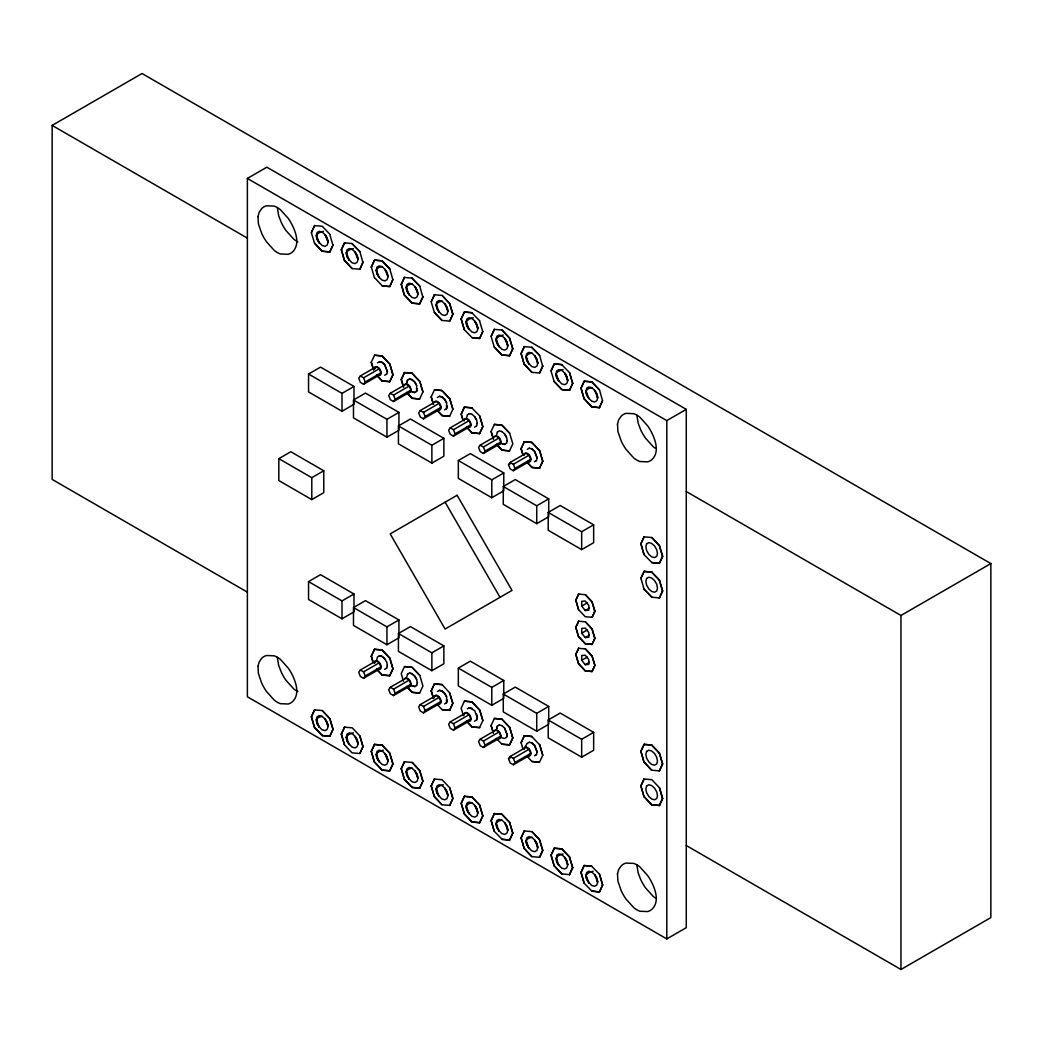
<?xml version="1.0" encoding="UTF-8"?>
<svg xmlns="http://www.w3.org/2000/svg" width="1043" height="1043" viewBox="0 0 1043 1043"><rect width="100%" height="100%" fill="white"/><g stroke="black" fill="none" stroke-linecap="round" stroke-linejoin="round"><path stroke-width="1.5" d="M316.303 235.431L317.085 232.524L319.21 231.285L322.131 232.067C325.99 234.923 329.575 240.255 327.163 245.066L325.038 246.291L322.131 245.522C316.668 240.086 312.118 233.801 323.473 231.285M346.263 252.732L347.045 249.812L349.17 248.586L352.078 249.368C355.95 252.223 359.535 257.556 357.123 262.367L354.998 263.592L352.078 262.81C346.615 257.386 342.078 251.102 353.434 248.586M376.223 270.02L376.992 267.112L379.13 265.887L382.038 266.656C385.91 269.524 389.495 274.857 387.083 279.654L384.958 280.893L382.038 280.111C377.553 276.056 371.895 268.181 382.194 266.578M406.183 287.32L406.953 284.413L409.091 283.174L411.998 283.957C415.87 286.812 419.455 292.144 417.044 296.955L414.905 298.181L411.998 297.411C407.513 293.357 401.855 285.482 412.154 283.865M316.303 719.735L317.085 716.815L319.21 715.589L322.131 716.372C325.99 719.227 329.575 724.559 327.163 729.37L325.038 730.595L322.131 729.813C317.802 725.902 311.922 717.975 322.078 716.398M436.143 304.621L436.913 301.701L439.051 300.475L441.958 301.258C445.83 304.113 449.416 309.445 447.004 314.256L444.866 315.481L441.958 314.699C437.46 310.658 431.802 302.77 442.115 301.166M346.263 737.023L347.045 734.116L349.17 732.89L352.078 733.659C355.95 736.527 359.535 741.86 357.123 746.658L354.998 747.896L352.078 747.114C346.615 741.69 342.078 735.393 353.434 732.877M466.091 321.909L466.873 319.002L469.011 317.776L471.918 318.545C475.791 321.413 479.376 326.746 476.964 331.544L474.826 332.782L471.918 332C466.456 326.576 461.906 320.279 473.274 317.763M376.223 754.324L376.992 751.416L379.13 750.178L382.038 750.96C385.91 753.815 389.495 759.148 387.083 763.958L384.958 765.184L382.038 764.415C376.575 758.978 372.038 752.694 383.394 750.178M496.051 339.21L496.833 336.302L498.971 335.064L501.879 335.846C505.751 338.701 509.336 344.034 506.924 348.844L504.786 350.07L501.879 349.301C496.416 343.864 491.866 337.58 503.234 335.064M406.183 771.624L406.953 768.704L409.091 767.479L411.998 768.261C415.87 771.116 419.455 776.448 417.044 781.259L414.905 782.485L411.998 781.702C407.474 777.648 401.881 769.786 412.154 768.17M526.011 356.51L526.793 353.59L528.918 352.365L531.839 353.147C535.698 356.002 539.283 361.334 536.884 366.145L534.746 367.371L531.839 366.588C527.341 362.547 521.683 354.659 531.982 353.055M436.143 788.912L436.913 786.005L439.051 784.779L441.958 785.548C445.83 788.417 449.416 793.749 447.004 798.56L444.866 799.785L441.958 799.003C436.495 793.58 431.958 787.282 443.314 784.766M555.971 373.798L556.753 370.891L558.879 369.665L561.799 370.434C565.658 373.303 569.243 378.635 566.831 383.433L564.706 384.671L561.799 383.889C556.336 378.466 551.786 372.168 563.155 369.652M466.091 806.213L466.873 803.306L469.011 802.067L471.918 802.849C475.791 805.704 479.376 811.037 476.964 815.848L474.826 817.073L471.918 816.304C467.59 812.38 461.723 804.453 471.866 802.875M585.931 391.099L586.714 388.192L588.839 386.953L591.746 387.735C595.618 390.59 599.203 395.923 596.792 400.734L594.666 401.959L591.746 401.19C587.261 397.135 581.603 389.261 591.903 387.644M496.051 823.514L496.833 820.593L498.971 819.368L501.879 820.15C505.751 823.005 509.336 828.338 506.924 833.148L504.786 834.374L501.879 833.592C497.55 829.68 491.67 821.754 501.826 820.176M526.011 840.801L526.793 837.894L528.918 836.669L531.839 837.438C535.698 840.306 539.283 845.638 536.884 850.449L534.746 851.675L531.839 850.892C527.315 846.838 521.722 838.976 531.982 837.36M556.115 858.011L558.879 865.612L556.753 861.909L556.753 855.195L558.879 853.956L561.799 854.739C565.658 857.594 569.243 862.926 566.831 867.737L564.706 868.962L561.799 868.193C556.336 862.77 551.786 856.472 563.155 853.956M585.931 875.403L586.714 872.483L588.839 871.257L591.746 872.039C595.618 874.894 599.203 880.227 596.792 885.038L594.666 886.263L591.746 885.481C586.283 880.057 581.746 873.773 593.102 871.257M386.575 374.15L387.435 371.451L384.815 364.685L382.194 362.364L379.574 361.66L377.501 362.86M406.757 382.781L407.461 380.16L409.534 378.961L412.154 379.665L414.775 381.986L416.692 385.31L416.535 391.451M406.913 382.69L407.617 380.069M417.396 388.739L416.692 391.36L414.619 392.559L411.998 391.855M376.797 659.528L377.501 656.907L379.574 655.721L382.194 656.425L384.815 658.746L386.575 662.149M446.495 408.752L446.652 402.611L444.735 399.286L442.115 396.966L439.494 396.262L437.421 397.448M447.356 406.04L446.652 408.66L444.579 409.86M386.575 668.211L387.435 665.499M466.821 417.278L467.525 414.658M406.757 676.829L407.617 674.117M476.455 426.039L477.316 423.341M416.535 685.499L417.396 682.8M496.637 434.67L497.485 431.958M506.416 443.34L507.276 440.628M446.495 702.799L446.652 696.659L444.735 693.334L442.115 691.014L439.494 690.31L437.421 691.509M447.356 700.088L446.652 702.708L444.579 703.908M536.376 460.641L537.223 457.929L534.603 451.176L531.982 448.855L529.218 448.229M476.455 720.1L477.159 717.48L474.695 710.635L469.298 707.689M496.637 728.718L497.342 726.097L499.401 724.898M496.781 728.627L497.485 726.006M506.416 737.388L507.12 734.767L504.499 728.014M536.376 754.689L537.223 751.977L534.603 745.224L531.982 742.903L529.218 742.29M311.492 232.472L314.647 225.497L311.336 232.563L314.504 243.202L322.131 251.246L329.757 252.002L333.056 244.936L329.757 252.002M341.296 249.864L344.607 242.797L341.296 249.864L344.451 260.489L352.078 268.546L359.861 269.211L363.016 262.236L359.861 269.211M374.554 260.085L371.256 267.151L374.554 260.085L382.194 260.841L389.821 268.898L392.833 279.615L389.665 286.59L382.038 285.847L389.821 286.512L392.833 279.615M401.216 284.452L404.515 277.386L401.216 284.452L404.371 295.091L411.998 303.135L419.625 303.891L422.936 296.825L419.625 303.891M431.32 301.662L434.475 294.687L431.176 301.753L434.331 312.378L441.958 320.436L449.742 321.101L452.897 314.126L449.742 303.487L442.115 295.43L434.331 294.765M461.123 319.041L464.435 311.974L472.062 312.731L464.291 312.066L461.123 319.041L464.291 329.679L472.062 337.645L479.702 338.401L482.857 331.413L479.545 338.48L472.062 337.645M311.336 716.867L314.647 709.801L311.336 716.867L314.504 727.492L322.131 735.55L329.901 736.215L333.056 729.24L329.901 718.601L322.274 710.544L314.504 709.879M491.24 336.25L494.395 329.275L491.084 336.341L494.252 346.98L501.879 355.024L509.662 355.689L512.817 348.714L509.662 338.088L502.022 330.031L494.252 329.366M341.296 734.155L344.607 727.088L341.296 734.155L344.451 744.793L352.078 752.85L359.861 753.515L363.016 746.527L359.861 735.902L352.234 727.845L344.451 727.18M521.044 353.642L524.355 346.576L521.044 353.642L524.212 364.268L531.839 372.325L539.622 372.99L542.777 366.015L539.622 372.99M371.256 751.455L374.554 744.389L382.194 745.145L389.821 753.202L392.976 763.828L389.821 770.816L382.038 770.138L374.411 762.094L371.256 751.455L374.554 744.389M551.16 370.852L554.315 363.864L561.942 364.62L554.172 363.955L551.004 370.93L554.172 381.569L561.799 389.626L569.569 390.291L572.724 383.303L569.569 372.677L561.799 364.711M401.216 768.756L404.515 761.69L401.216 768.756L404.371 779.382L411.998 787.439L419.781 788.104L422.936 781.129L419.781 770.49L412.154 762.433L404.371 761.768M580.964 388.231L584.276 381.164L591.903 381.921L599.529 389.978L602.541 400.695L599.386 407.67L591.746 406.913L584.119 398.869L580.964 388.231L584.276 381.164M599.386 407.67L602.541 400.695M431.176 786.044L434.475 778.978L431.176 786.044L434.331 796.683L441.958 804.74L449.742 805.405L452.897 798.416L449.742 787.791L442.115 779.734L434.331 779.069M464.435 796.278L461.28 803.266L464.291 813.983L471.918 822.027L479.702 822.705L482.857 815.717L479.702 805.092L472.062 797.035L464.435 796.278L461.123 803.345L464.435 813.892L472.062 821.949L479.702 822.705M575.762 600.286L578.696 594.054L575.762 600.286L578.552 609.634L585.266 616.726L592.124 617.3L594.901 611.159L592.124 601.798L585.41 594.706L578.552 594.132M575.762 627.378L578.696 621.146L575.762 627.378L578.552 636.738L585.266 643.831L592.124 644.405L594.901 638.251L592.124 628.903L585.41 621.811L578.552 621.237M502.022 839.237L494.252 831.271L491.084 820.645L494.395 813.579L502.022 814.322L509.662 822.379L512.817 833.018L509.662 839.993L501.879 839.328L509.662 839.993M575.762 654.469L578.696 648.238L575.762 654.469L578.552 663.83L585.266 670.923L592.124 671.496L594.901 665.356L592.124 655.995L585.41 648.902L578.552 648.329M640.832 543.872L644.157 536.767L640.832 543.872L644 554.55L651.823 562.555L659.489 563.311L662.657 556.297L659.489 545.619L651.823 537.523L644 536.858M521.044 837.933L524.355 830.867L521.044 837.933L524.212 848.572L531.839 856.629L539.622 857.294L542.777 850.306L539.622 839.68L531.982 831.623L524.212 830.958M644.157 571.355L640.832 578.461L644.157 571.355L651.823 572.112L659.489 580.208L662.657 590.886L659.332 597.991L662.657 590.886M569.569 874.595L561.799 873.917L554.172 865.873L551.004 855.234L554.315 848.168L561.942 848.924L569.569 856.981L572.724 867.607L569.426 874.673L572.724 867.607M580.964 872.535L584.276 865.468L591.903 866.212L584.119 865.547L580.964 872.535L584.119 883.16L591.903 891.126L599.529 891.882L602.685 884.907L599.529 874.282L591.746 866.303M659.489 770.868L651.666 770.203L644 762.107L640.832 751.429L644.157 744.324L651.823 745.08L659.489 753.176L662.657 763.854L659.332 770.96L662.657 763.854M640.832 786.018L644.157 778.925L640.832 786.018L644 796.709L651.666 804.792L659.489 805.47L662.657 798.456L659.489 787.778L651.823 779.682L644 779.004M373.511 369.874L371.256 362.273L374.567 355.207L382.194 355.963L389.821 364.007L392.976 374.646L389.821 381.634L382.038 380.969L376.588 375.206M389.665 381.712L392.976 374.646M403.472 387.175L401.216 379.574L404.528 372.507L412.154 373.264L419.781 381.308L422.936 391.946L419.625 399.013L411.998 398.257L406.548 392.507M401.216 379.574L404.528 372.507M452.897 314.126L449.742 321.101M433.432 404.462L431.176 396.875L434.488 389.795L442.115 390.551L449.729 398.609L452.897 409.247L449.585 416.313L441.958 415.557L437.604 410.955M464.291 407.187L472.062 407.852L464.291 407.187L461.123 414.162L462.936 420.238M464.448 407.096L461.28 414.084L463.092 420.16M329.757 736.306L333.056 729.24M373.055 662.409L371.256 656.334L374.567 649.254L382.194 650.011L389.821 658.068L392.976 668.706L389.821 675.681L382.038 675.017L376.588 669.267M371.256 656.334L374.567 649.254M509.505 355.78L512.817 348.714M466.469 427.095L471.918 432.858L479.545 433.601L482.857 426.535L479.689 415.896L471.918 407.943M479.545 433.601L482.857 426.535M493.352 439.064L491.084 431.463L494.395 424.397L502.022 425.153L509.649 433.197L512.817 443.836L509.505 450.902L501.879 450.146L496.429 444.396M389.665 675.773L392.976 668.706M363.016 746.527L359.861 753.515M406.548 686.555L411.998 692.317L419.625 693.06L422.936 685.994L419.781 675.356L412.154 667.311L404.528 666.555L401.216 673.622L403.472 681.222M522.856 454.839L521.044 448.764L524.355 441.684L531.982 442.441L539.609 450.498L542.777 461.136L539.609 468.111L531.839 467.447L527.471 462.844M521.044 448.764L524.355 441.684M389.665 770.894L392.976 763.828M433.432 698.523L431.176 690.922L434.488 683.856L442.115 684.612L449.585 692.748L452.753 703.386L449.585 710.361L441.958 709.605L437.747 704.925M431.176 690.922L434.488 683.856M569.426 390.369L572.724 383.303M539.466 468.203L542.777 461.136M449.585 710.361L452.897 703.295L449.585 692.748M419.625 788.195L422.936 781.129M466.469 721.156L471.918 726.906L479.545 727.662L482.857 720.596L479.689 709.957L472.062 701.9L464.448 701.144L461.123 708.223L463.535 715.733M452.897 798.416L449.742 805.405M493.352 733.112L491.084 725.511L494.395 718.444L502.022 719.201L509.649 727.245L512.817 737.883L509.649 744.871L501.879 744.207L496.429 738.444M509.505 744.95L512.817 737.883M479.545 822.784L482.857 815.717M524.212 735.837L521.044 742.812L524.355 735.745L531.982 736.501L524.355 735.745M491.084 820.645L494.395 813.579M594.901 611.159L592.124 617.3M591.968 644.483L594.901 638.251M527.628 756.814L531.839 761.494L539.466 762.25L542.777 755.184L539.609 744.546L542.777 755.184M509.505 840.084L512.817 833.018M591.968 671.588L594.901 665.356L591.968 656.086L585.41 648.902M651.823 562.555L659.332 563.389L662.657 556.297M542.777 850.306L539.622 857.294M551.004 855.234L554.315 848.168M640.832 751.429L644.157 744.324M591.903 891.126L599.386 891.974L602.685 884.907M659.332 805.548L662.657 798.456M524.512 747.844L527.145 743.476M360.356 375.949L358.753 378.231L360.356 382.377L363.577 384.241L379.3 375.167L380.917 372.873L379.3 368.727L376.093 366.862L360.356 375.949L363.577 377.814L365.193 381.96L363.577 384.241M390.317 393.25L388.713 395.532L390.317 399.678L393.537 401.542L409.26 392.455L410.877 390.173L409.26 386.014L406.053 384.163L390.317 393.25L393.537 395.101L395.154 399.247L393.537 401.542M420.277 410.538L418.673 412.832L420.277 416.978L423.497 418.83L439.22 409.756L440.837 407.461L439.22 403.315L436.013 401.464L420.277 410.538L423.497 412.402L425.114 416.548L423.497 418.83M450.237 427.839L448.62 430.12L450.237 434.266L453.457 436.13L469.181 427.056L470.797 424.762L469.181 420.616L465.973 418.751L450.237 427.839L453.457 429.703L455.061 433.849L453.457 436.13M480.197 445.139L478.581 447.421L480.197 451.567L483.417 453.431L499.141 444.344L500.757 442.063L499.141 437.904L495.92 436.052L480.197 445.139L483.417 446.991L485.021 451.137L483.417 453.431M360.356 669.997L358.753 672.292L360.356 676.438L363.577 678.289L379.3 669.215L380.917 666.92L379.3 662.774L376.093 660.923L360.356 669.997L363.577 671.861L365.193 676.007L363.577 678.289M508.541 464.722L510.157 462.427L525.881 453.353L529.101 455.204L530.718 459.35L529.101 461.645L513.378 470.719L510.157 468.868L508.541 464.722L511.161 463.209M513.378 470.719L514.981 468.437L530.718 459.35M390.317 687.298L388.713 689.579L390.317 693.725L393.537 695.59L409.26 686.516L410.877 684.221L409.26 680.075L406.053 678.211L390.317 687.298L393.537 689.162L395.154 693.308L393.537 695.59M420.277 704.599L418.673 706.88L420.277 711.026L423.497 712.89L439.22 703.803L440.837 701.522L439.22 697.363L436.013 695.512L420.277 704.599L423.497 706.45L425.114 710.596L423.497 712.89M450.237 721.886L448.62 724.181L450.237 728.327L453.457 730.178L469.181 721.104L470.797 718.81L469.181 714.664L465.973 712.812L450.237 721.886L453.457 723.751L455.061 727.897L453.457 730.178M480.197 739.187L478.581 741.469L480.197 745.615L483.417 747.479L499.141 738.405L500.757 736.11L499.141 731.964L495.92 730.1L480.197 739.187L483.417 741.051L485.021 745.197L483.417 747.479M508.541 758.769L510.157 756.488L525.881 747.401L529.101 749.252L530.718 753.411L529.101 755.693L513.378 764.78L510.157 762.915L508.541 758.769L511.161 757.257M513.378 764.78L514.981 762.485L530.718 753.411M374.476 369.157L376.093 366.862M374.476 663.205L376.093 660.923M314.504 727.492L311.492 716.776M644 554.55L640.976 543.781M344.451 744.793L341.452 734.076M644 589.139L651.823 597.144L644 589.139L640.976 578.37M374.411 762.094L371.399 751.377M404.371 779.382L401.359 768.665M434.331 796.683L431.32 785.966M494.252 831.271L491.24 820.554M644 762.107L640.976 751.338M524.212 848.572L521.2 837.855M644 796.709L640.976 785.94M554.172 865.873L551.16 855.156M584.119 883.16L581.12 872.443M314.504 243.202L322.274 251.167L329.901 251.911M344.451 260.489L341.452 249.772M382.194 285.756L374.554 277.699M404.371 295.091L401.359 284.361M434.331 312.378L441.958 320.436M392.833 374.737L389.821 364.007M464.291 329.679L461.28 318.962M422.936 391.946L419.781 381.308M494.252 346.98L502.022 354.946L509.662 355.689M452.897 409.247L449.729 398.609M524.212 364.268L521.2 353.551M479.689 415.896L482.713 426.626M554.172 381.569L561.942 389.534L569.569 390.291M509.649 433.197L501.879 425.231L494.395 424.397M584.119 398.869L581.12 388.139M542.621 461.215L539.609 450.498M392.833 668.785L389.821 658.068M419.781 675.356L411.998 667.403L404.528 666.555M482.857 720.596L479.689 709.957M512.661 737.975L509.649 727.245M578.552 609.634L575.919 600.194M578.552 636.738L575.919 627.286M578.552 663.83L575.919 654.391M374.567 355.207L382.194 355.963M434.488 389.795L442.115 390.551M464.448 701.144L472.062 701.9M494.395 718.444L502.022 719.201M382.038 380.969L389.821 381.634M411.998 398.257L419.625 399.013M441.958 415.557L449.585 416.313M471.918 432.858L479.689 433.523M501.879 450.146L509.505 450.902M531.839 467.447L539.609 468.111M382.038 675.017L389.821 675.681M411.998 692.317L419.625 693.06M441.958 709.605L449.729 710.283M471.918 726.906L479.689 727.571M501.879 744.207L509.649 744.871M531.839 761.494L539.466 762.25M384.658 375.258L386.731 374.072M467.381 414.749L469.441 413.549M474.539 427.148L476.612 425.961M497.342 432.05L499.401 430.85L502.022 431.554M506.572 443.249L504.499 444.448L501.879 443.744M527.302 449.337L529.362 448.151M534.459 461.749L536.519 460.55M384.658 669.319L386.731 668.12M407.461 674.208L409.534 673.009L412.154 673.713L414.775 676.033L416.692 679.358L417.239 682.878M416.692 685.42L414.619 686.607L411.998 685.903M467.381 708.797L469.441 707.61L472.062 708.314M474.539 721.208L476.612 720.009L477.316 717.388L476.612 713.96M527.302 743.398L529.362 742.199M534.459 755.797L536.519 754.597M247.204 592.033L52.15 479.415L52.15 125.408L142.031 73.518L990.85 563.585L990.85 917.592L900.969 969.482L686.268 845.521M247.374 178.444L266.852 167.206L686.268 409.351L686.268 927.683L666.803 938.922L247.374 696.776L247.374 178.444L666.803 420.603L686.268 409.351M359.861 251.598L352.078 243.632L359.861 251.598L362.873 262.314M352.078 268.546L344.607 260.398M374.411 260.176L382.194 260.841M419.781 286.199L411.998 278.22L419.781 286.199L422.793 296.916M411.998 303.135L419.781 303.8M442.115 295.43L449.585 303.578L452.753 314.204M308.545 374.046L320.527 367.123L353.981 386.445L353.981 404.319L342 411.229L308.545 391.92L308.545 374.046L342 393.367L353.981 386.445M371.256 362.273L373.668 369.796M363.577 377.814L379.3 368.727M365.193 381.96L380.917 372.873M353.486 399.99L365.467 393.081L398.921 412.389L398.921 430.264L386.94 437.173L353.486 417.865L353.486 399.99L386.94 419.312L398.921 412.389M278.833 458.659L290.814 451.736L323.773 470.758L323.773 492.674L311.792 499.597L278.833 480.562L278.833 458.659L311.792 477.681L323.773 470.758M502.022 330.031L509.505 338.167L512.661 348.805M393.537 395.101L409.26 386.014M395.154 399.247L410.877 390.173M431.176 396.875L433.575 404.384M539.622 355.376L531.839 347.41L539.622 355.376L542.621 366.093M398.426 425.935L410.407 419.012L443.862 438.334L443.862 456.208L431.88 463.118L398.426 443.81L398.426 425.935L431.88 445.257L443.862 438.334M423.497 412.402L439.22 403.315M425.114 416.548L440.837 407.461M531.839 372.325L524.355 364.176M453.457 429.703L469.181 420.616M455.061 433.849L470.797 424.762M491.084 431.463L493.495 438.973M584.119 381.256L591.903 381.921M458.333 460.524L470.315 453.614L503.769 472.922L503.769 490.797L491.788 497.72L458.333 478.398L458.333 460.524L491.788 479.845L503.769 472.922M483.417 446.991L499.141 437.904M485.021 451.137L500.757 442.063M591.746 406.913L599.529 407.578M308.545 581.603L320.527 574.693L353.981 594.002L353.981 611.876L342 618.799L308.545 599.477L308.545 581.603L342 600.924L353.981 594.002M510.157 462.427L513.378 464.291L529.101 455.204M503.274 486.481L515.255 479.558L548.709 498.867L548.709 516.741L536.728 523.664L503.274 504.343L503.274 486.481L536.728 505.79L548.709 498.867M353.486 607.548L365.467 600.638L398.921 619.946L398.921 637.821L386.94 644.743L353.486 625.422L353.486 607.548L386.94 626.869L398.921 619.946M548.214 512.413L560.195 505.503L593.65 524.812L593.65 542.686L581.668 549.609L548.214 530.287L548.214 512.413L581.668 531.734L593.65 524.812M398.426 633.492L410.407 626.582L443.862 645.891L443.862 663.765L431.88 670.688L398.426 651.367L398.426 633.492L431.88 652.814L443.862 645.891M363.577 671.861L379.3 662.774M365.193 676.007L380.917 666.92M322.274 710.544L329.757 718.692L332.913 729.318M651.823 537.523L659.332 545.698L662.514 556.375M393.537 689.162L409.26 680.075M322.131 735.55L329.901 736.215M395.154 693.308L410.877 684.221M458.333 668.094L470.315 661.171L503.769 680.479L503.769 698.354L491.788 705.277L458.333 685.968L458.333 668.094L491.788 687.402L503.769 680.479M585.41 594.706L591.968 601.889L594.758 611.25M581.707 606.074L581.707 601.342L585.266 601.016L588.826 605.448L588.826 610.181L585.266 610.507L581.707 606.074L587.313 602.841M585.266 610.507L589.464 608.082M644 571.447L651.823 572.112M423.497 706.45L439.22 697.363M425.114 710.596L440.837 701.522M585.41 621.811L591.968 628.981L594.758 638.342M374.411 744.48L382.194 745.145M581.707 633.179L581.707 628.434L585.266 628.121L588.826 632.553L588.826 637.286L585.266 637.612L581.707 633.179L587.313 629.933M585.266 637.612L589.464 635.174M585.266 643.831L592.124 644.405M503.274 694.038L515.255 687.115L548.709 706.424L548.709 724.298L536.728 731.221L503.274 711.913L503.274 694.038L536.728 713.347L548.709 706.424M453.457 723.751L469.181 714.664M382.038 770.138L389.821 770.816M455.061 727.897L470.797 718.81M581.707 660.271L581.707 655.539L585.266 655.213L588.826 659.645L588.826 664.378L585.266 664.704L581.707 660.271L587.313 657.038M412.154 762.433L419.625 770.581L422.793 781.207M585.266 664.704L589.464 662.279M585.266 670.923L592.124 671.496M491.084 725.511L493.495 733.033M483.417 741.051L499.141 731.964M411.998 787.439L419.781 788.104M485.021 745.197L500.757 736.11M548.214 719.983L560.195 713.06L593.65 732.369L593.65 750.243L581.668 757.166L548.214 737.857L548.214 719.983L581.668 739.291L593.65 732.369M510.157 756.488L513.378 758.339L529.101 749.252M441.958 804.74L434.475 796.591M464.291 796.37L472.062 797.035M494.252 813.657L502.022 814.322M644 744.415L651.823 745.08M686.268 491.514L900.969 615.474L990.85 563.585M531.982 831.623L539.466 839.758L542.621 850.397M651.666 770.203L644.157 762.016M531.839 856.629L524.355 848.48M554.172 848.259L561.942 848.924M651.666 804.792L659.489 805.47M561.799 873.917L554.315 865.781M404.371 372.599L412.154 373.264M524.212 441.776L531.982 442.441M374.411 649.346L382.194 650.011M442.115 684.612L434.331 683.947M329.757 234.388L332.913 245.027M389.821 268.898L382.038 260.933M479.545 320.866L482.7 331.505M569.569 372.677L572.581 383.394M599.529 389.978L591.746 381.999M359.861 735.902L362.873 746.619M651.666 572.203L659.489 580.208M382.038 745.224L389.821 753.202M449.742 787.791L452.753 798.508M471.918 797.113L479.702 805.092M501.879 814.414L509.662 822.379M651.666 745.171L659.489 753.176M659.489 787.778L662.514 798.534M561.799 849.002L569.569 856.981M599.529 874.282L602.541 884.985M314.504 225.588L322.274 226.253L329.901 234.31M344.451 242.876L352.234 243.541M404.371 277.477L412.154 278.142M524.212 346.654L531.982 347.319M651.666 597.235L659.489 597.9M379.417 361.752L382.038 362.456L384.658 364.776L387.279 371.53M409.377 379.052L411.998 379.756L414.619 382.077L416.535 385.402M439.338 396.34L441.958 397.044L444.579 399.365L446.495 402.689M412.154 391.764L414.775 392.468M469.298 413.641L472.062 414.254M502.022 443.653L504.643 444.357M379.417 655.799L382.038 656.503L384.658 658.824M409.377 673.1L411.998 673.804L414.619 676.125L416.535 679.449M439.338 690.401L441.958 691.105L444.579 693.426L446.495 696.75M412.154 685.825L414.775 686.529M499.258 724.989L502.022 725.602M501.879 737.792L504.499 738.496L506.572 737.31L507.276 734.689L504.643 727.923L501.879 725.693M52.15 125.408L247.204 238.026M531.839 448.933L534.459 451.254L537.08 458.02M501.879 431.646L504.643 433.875L506.572 437.2L507.12 440.72M471.918 414.345L474.695 416.574L476.612 419.899L477.159 423.419M531.839 742.994L534.459 745.315L537.08 752.068M584.276 398.778L591.903 406.835M471.918 312.822L479.702 320.788M404.515 295L412.154 303.057M531.839 442.532L539.466 450.589M527.628 462.766L531.982 467.355M496.585 444.318L502.022 450.068M441.958 390.643L449.585 398.7M466.625 427.017L472.062 432.767M411.998 373.342L419.625 381.399M437.747 410.877L442.115 415.466M382.038 356.054L389.665 364.098M406.705 392.429L412.154 398.178M376.745 375.128L382.194 380.878M578.696 636.647L585.41 643.74M578.696 663.739L585.41 670.832M644.157 796.617L651.823 804.714M531.839 736.58L539.466 744.637M501.879 719.292L509.505 727.336M471.918 701.991L479.545 710.048M466.625 721.065L472.062 726.815M382.038 650.102L389.665 658.159M406.705 686.477L412.154 692.226M376.745 669.176L382.194 674.925M404.515 779.29L412.154 787.348M374.554 762.003L382.194 770.06M314.647 727.401L322.274 735.458M445.1 502.178L500.027 597.313M504.499 433.966L506.416 437.291M474.539 416.665L476.455 419.99M513.378 464.291L514.981 468.437M513.378 758.339L514.981 762.485M659.332 580.299L662.514 590.977M597.73 397.735L594.666 390.317L596.792 394.006L597.574 397.826M567.77 380.434L564.706 373.016L566.831 376.719L567.614 380.526M659.332 753.255L662.514 763.945M537.81 363.147L534.746 355.728L536.884 359.418L537.653 363.225M507.85 345.846L504.786 338.427L506.924 342.117L507.693 345.937M521.2 448.673L522.999 454.748M477.89 328.545L474.826 321.127L476.964 324.829L477.746 328.636M447.929 311.257L444.866 303.839L447.004 307.529L447.786 311.336M597.73 882.039L594.666 874.621L596.792 878.31L597.574 882.117M417.969 293.957L414.905 286.538L417.044 290.228L417.826 294.048M569.426 857.059L572.581 867.698M567.77 864.738L564.706 857.32L566.831 861.01L567.614 864.83M388.022 276.656L384.958 269.237L387.083 272.94L387.866 276.747M521.2 742.72L522.856 748.887M371.399 267.073L374.411 277.79M401.359 379.483L403.628 387.083M537.81 847.451L534.746 840.032L536.884 843.722L537.653 847.529M358.062 259.368L354.998 251.95L357.123 255.639L357.905 259.446M509.505 822.471L512.661 833.096M507.85 830.15L504.786 822.731L506.924 826.421L507.693 830.228M328.102 242.067L325.038 234.649L327.163 238.339L327.945 242.159M479.545 805.17L482.7 815.809M477.89 812.849L474.826 805.431L476.964 809.12L477.746 812.94M431.32 690.831L433.575 698.432M447.929 795.561L444.866 788.143L447.004 791.833L447.786 795.64M417.969 778.261L414.905 770.842L417.044 774.532L417.826 778.339M371.399 656.243L373.211 662.318M389.665 753.281L392.833 763.919M388.022 760.96L384.958 753.541L387.083 757.231L387.866 761.051M358.062 743.659L354.998 736.254L357.123 739.943L357.905 743.75M328.102 726.371L325.038 718.953L327.163 722.643L327.945 726.45M386.731 662.07L387.279 665.59M636.843 864.843L638.16 872.9L640.676 879.484A31.577 18.226 60 0 0 645.5 887.854L653.192 896.393A21.903 12.646 60 0 0 655.278 897.932M277.334 657.286L278.65 665.343L281.18 671.927A31.59 18.239 60 0 0 286.004 680.297L293.696 688.836A21.903 12.646 60 0 0 297.855 691.574M636.843 415.114L638.16 423.171L640.676 429.755A31.59 18.239 60 0 0 645.5 438.125L653.179 446.678A21.89 12.646 60 0 0 655.265 448.203M277.334 207.557L278.65 215.614L281.167 222.198A31.59 18.239 60 0 0 285.991 230.568L293.683 239.121A21.89 12.646 60 0 0 297.842 241.859M900.969 615.474L900.969 969.482M666.803 420.603L666.803 938.922M581.668 531.734L581.668 549.609M581.668 739.291L581.668 757.166M536.728 505.79L536.728 523.664M536.728 713.347L536.728 731.221M491.788 479.845L491.788 497.72M491.788 687.402L491.788 705.277M431.88 445.257L431.88 463.118M431.88 652.814L431.88 670.688M386.94 419.312L386.94 437.173M386.94 626.869L386.94 644.743M342 393.367L342 411.229M342 600.924L342 618.799M311.792 477.681L311.792 499.597M374.254 663.074A4.876 2.816 60 0 1 377.696 661.093A4.876 2.816 60 0 1 381.138 667.051A4.876 2.816 60 0 1 377.696 669.045M404.671 678.654A4.876 2.816 60 0 1 410.095 680.962A4.876 2.816 60 0 1 409.377 686.802M434.175 697.676A4.876 2.816 60 0 1 437.617 695.681A4.876 2.816 60 0 1 441.059 701.652A4.876 2.816 60 0 1 437.617 703.634M464.135 714.963A4.876 2.816 60 0 1 466.977 712.695A4.876 2.816 60 0 1 470.81 717.467A4.876 2.816 60 0 1 469.298 721.391M494.551 730.543A4.876 2.816 60 0 1 499.962 732.851A4.876 2.816 60 0 1 499.258 738.692M524.042 749.565A4.876 2.816 60 0 1 526.898 747.283A4.876 2.816 60 0 1 530.731 752.055A4.876 2.816 60 0 1 529.218 755.992M374.254 369.026A4.876 2.816 60 0 1 377.696 367.032A4.876 2.816 60 0 1 381.138 373.003A4.876 2.816 60 0 1 377.696 374.998M404.671 384.606A4.876 2.816 60 0 1 410.095 386.901A4.876 2.816 60 0 1 409.377 392.755M434.631 401.894A4.876 2.816 60 0 1 438.79 402.546A4.876 2.816 60 0 1 441.006 408.256A4.876 2.816 60 0 1 437.617 409.586M464.135 420.916A4.876 2.816 60 0 1 466.977 418.647A4.876 2.816 60 0 1 470.81 423.419A4.876 2.816 60 0 1 469.298 427.343M494.551 436.495A4.876 2.816 60 0 1 499.962 438.79A4.876 2.816 60 0 1 499.258 444.644M524.042 455.504A4.876 2.816 60 0 1 527.497 453.522A4.876 2.816 60 0 1 530.939 459.481A4.876 2.816 60 0 1 527.497 461.475M257.986 666.255L258.429 673.622L261.702 683.165A31.59 18.239 60 0 0 266.526 691.535L274.218 700.088A21.903 12.646 60 0 0 280.463 703.686L288.155 704.012A31.59 18.239 60 0 0 292.979 701.209C299.445 694.364 296.473 683.908 292.966 676.372A31.577 18.239 60 0 0 288.155 668.002L280.463 659.45A21.903 12.646 60 0 0 274.218 655.838L266.526 655.512A31.59 18.239 60 0 0 261.702 658.316L259.185 661.979L257.986 666.255M617.482 873.812L617.925 881.179L621.211 890.722A31.577 18.226 60 0 0 626.035 899.092L633.714 907.645A21.903 12.646 60 0 0 639.959 911.243L647.651 911.569A31.59 18.239 60 0 0 652.475 908.766C658.954 901.921 655.969 891.465 652.475 883.929A31.59 18.239 60 0 0 647.651 875.559L639.959 867.007A21.903 12.646 60 0 0 633.714 863.395L626.022 863.069A31.59 18.239 60 0 0 621.198 865.873L618.682 869.536L617.482 873.812M257.986 216.527L258.429 223.893L261.702 233.436A31.59 18.239 60 0 0 266.526 241.807L274.205 250.359A21.89 12.646 60 0 0 280.45 253.971L288.142 254.309A31.59 18.239 60 0 0 292.966 251.506C299.445 244.662 296.473 234.206 292.979 226.657A31.577 18.226 60 0 0 288.155 218.287L280.463 209.734A21.903 12.646 60 0 0 274.218 206.123L266.526 205.797A31.577 18.239 60 0 0 261.702 208.6L259.185 212.264L257.986 216.527M617.495 424.084L617.925 431.45L621.198 440.993A31.59 18.239 60 0 0 626.022 449.364L633.714 457.916A21.89 12.646 60 0 0 639.959 461.527L647.651 461.853A31.59 18.239 60 0 0 652.475 459.063C658.954 452.219 655.969 441.763 652.475 434.227A31.59 18.239 60 0 0 647.664 425.857L639.972 417.291A21.903 12.646 60 0 0 633.727 413.68L626.035 413.354A31.577 18.226 60 0 0 621.211 416.157L618.682 419.808L617.495 424.084M646.621 543.846L645.852 546.767L646.621 550.574L648.759 554.263L651.666 556.845L654.574 557.627L656.712 556.401L657.494 553.481L656.712 549.674L654.574 545.984L651.666 543.403L648.759 542.621L646.621 543.846M646.621 578.448L645.852 581.355L646.621 585.175L648.759 588.865L651.666 591.446L654.574 592.228L656.712 590.99L657.494 588.083L656.712 584.263L654.574 580.573L651.666 577.991L648.759 577.222L646.621 578.448M646.621 751.416L645.852 754.324L646.621 758.131L648.759 761.82L651.666 764.415L654.574 765.184L656.712 763.958L657.494 761.051L656.712 757.231L654.574 753.541L651.666 750.96L648.759 750.178L646.621 751.416M646.621 786.005L645.852 788.912L646.621 792.732L648.759 796.422L651.666 799.003L654.574 799.785L656.712 798.56L657.494 795.64L656.712 791.833L654.574 788.143L651.666 785.548L648.759 784.779L646.621 786.005M457.095 495.269L390.186 533.899L445.1 629.033L512.009 590.403L457.095 495.269M588.839 398.595L586.714 394.906L586.075 391.008L588.839 398.595M558.879 381.308L556.753 377.618L556.115 373.72L558.879 381.308M528.918 364.007L526.793 360.317L526.154 356.419L528.918 364.007M498.971 346.706L496.833 343.017L496.207 339.118L498.971 346.706M469.011 329.419L466.873 325.729L466.247 321.831L469.011 329.419M439.051 312.118L436.913 308.428L436.287 304.53L439.051 312.118M409.091 294.817L406.953 291.127L406.327 287.229L409.091 294.817M379.13 277.529L376.992 273.84L376.367 269.941L379.13 277.529M349.17 260.228L347.045 256.539L346.406 252.641L349.17 260.228M319.21 242.928L317.085 239.238L316.446 235.34L319.21 242.928M588.839 882.899L586.714 879.21L586.075 875.312L588.839 882.899M528.918 848.311L526.793 844.621L526.154 840.723L528.918 848.311M498.971 831.01L496.833 827.321L496.207 823.422L498.971 831.01M469.011 813.723L466.873 810.02L466.247 806.122L469.011 813.723M439.051 796.422L436.913 792.732L436.287 788.834L439.051 796.422M409.091 779.121L406.953 775.431L406.327 771.533L409.091 779.121M379.13 761.833L376.992 758.131L376.367 754.232L379.13 761.833M349.17 744.533L347.045 740.843L346.406 736.945L349.17 744.533M319.21 727.232L317.085 723.542L316.446 719.644L319.21 727.232"/></g></svg>
